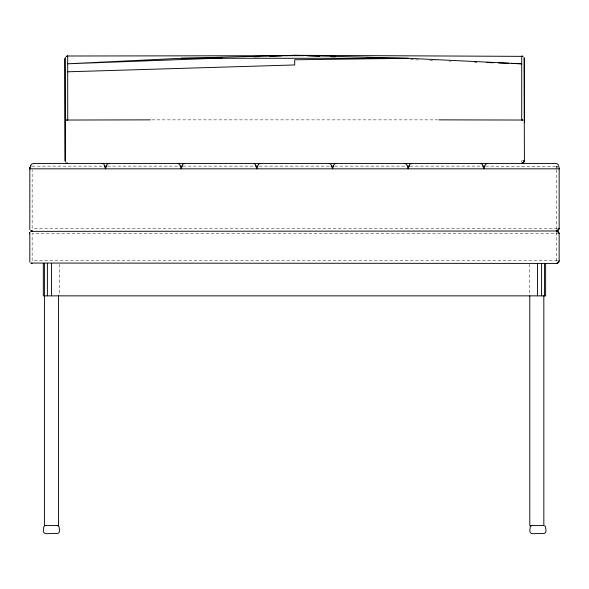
<?xml version="1.0" encoding="UTF-8"?>
<svg xmlns="http://www.w3.org/2000/svg" width="589" height="589" viewBox="0 0 589 589"><rect width="100%" height="100%" fill="white"/><g stroke="black" fill="none" stroke-linecap="round" stroke-linejoin="round"><path stroke-width="0.44" stroke-dasharray="2.94 2.21" d="M438.091 119.862L151.344 119.862M522.745 160.723L521.714 160.723L521.714 162.071M32.152 166.127L102.979 166.127M107.581 166.127L179.321 166.127M183.002 166.127L254.75 166.127M259.351 166.127L330.171 166.127M334.773 166.127L405.6 166.127M410.202 166.127L481.942 166.127M485.623 166.127L557.798 166.488M31.637 166.488L32.152 166.488M556.45 166.488L557.408 166.488M556.45 167.482L557.349 167.482L556.966 166.488M557.481 228.289L32.152 228.289L32.152 169.742M557.481 260.721L32.152 260.721L32.152 233.693L557.481 233.693M410.504 59.651L420.612 60.026M429.808 60.372L435.323 60.579M449.105 61.094L450.946 61.16M556.45 166.127L556.45 168.829M556.45 169.742L556.45 229.636M556.45 232.338L556.45 262.068M529.791 264.321L529.791 294.949M59.541 264.321L59.541 294.949"/><path stroke-width="0.88" d="M65.35 162.071L64.981 58.65L65.519 57.148M524.21 160.723L522.966 163.065M29.45 168.888L29.811 167.482L29.811 229.636M29.45 233.752L29.811 232.338L29.811 262.068M521.714 163.065L523.084 163.065L524.416 160.723L524.055 57.332M32.152 230.991L30.805 230.63L32.152 230.63L32.152 231.352L30.805 231.352L556.45 230.991L558.792 229.636L559.152 228.289L559.152 168.829M32.152 263.423L30.805 263.055L556.45 263.423L558.792 262.068L559.152 260.721L559.152 233.693L558.792 232.338L556.45 230.991M522.671 163.065L523.371 162.071L524.055 162.071M557.702 230.63L559.152 228.289M557.702 263.055L559.152 260.721M44.852 525.837L43.741 526.838L43.328 530.976L43.741 532.412L44.852 533.413L46.317 533.678L58.024 533.413L59.128 532.412L59.541 530.976L59.128 526.838L58.024 525.837M531.307 525.837L530.203 526.838L529.791 530.976L530.203 532.412L531.307 533.413L532.78 533.678L544.486 533.413L545.591 532.412L546.003 530.976L545.591 526.838L544.486 525.837M109.039 163.425L107.11 164.235L105.519 168.829L103.929 164.235M260.382 163.425L258.453 164.235L256.863 168.829L255.273 164.235L253.344 163.425M336.054 163.425L334.125 164.235L332.535 168.829L330.944 164.235L329.015 163.425M411.726 163.425L409.797 164.235L408.206 168.829L406.616 164.235L404.687 163.425M487.397 163.425L485.469 164.235L483.878 168.829L482.288 164.235L480.359 163.425M439.004 119.862L523.084 120.038L521.729 120.038L521.714 56.007L523.069 56.36L294.699 55.322L181.191 58.289L67.691 63.796L222.09 58.031M254.257 56.831L259.771 56.625M269.887 56.249L281.829 55.8M285.51 55.668L294.699 55.322L408.206 58.289L521.714 63.811L511.605 63.428M67.691 71.799L294.699 64.952L294.699 59.783L408.206 58.289L181.191 58.289M523.628 160.723L524.416 160.723M66.329 163.065L67.683 163.065M177.974 163.425L184.409 163.425M104.82 166.127L106.661 166.127M180.241 166.127L182.082 166.127M255.67 166.127L257.511 166.127M331.092 166.127L333.853 166.127M407.441 166.127L409.281 166.127M482.862 166.127L484.703 166.127M558.107 229.636L558.792 229.636M557.798 230.63L556.45 230.63L556.45 231.352L557.798 231.352M558.107 232.338L558.792 232.338M559.152 233.693L557.702 231.352M558.107 262.068L558.792 262.068M557.798 263.055L556.45 263.423M150.431 119.862L66.373 120.038L67.728 120.038L67.683 56.007L303.887 55.668M307.568 55.8L319.518 56.249M330.547 56.662L335.141 56.831M366.387 58.002L384.772 58.686M474.844 62.059L476.678 62.125M486.794 62.5L493.221 62.743M498.736 62.949L508.852 63.325M102 163.425L103.237 163.727M524.416 58.65L524.431 122.379M545.635 263.423L545.635 295.855L43.328 295.855L43.328 263.423M544.553 263.423L544.553 295.855M543.831 295.855L543.831 525.572L529.791 525.572L529.791 295.855M541.586 263.423L541.586 295.855M537.529 263.423L537.529 295.855M64.981 58.65L64.989 160.723M58.458 295.855L58.458 525.572L44.418 525.572L44.418 263.423M51.434 263.423L51.434 295.855M47.385 263.423L47.385 295.855M67.683 56.007L66.329 56.36L67.683 56.088M30.761 165.428L29.848 168.829L559.55 168.829L557.96 164.235L556.031 163.425L184.71 163.425L182.781 164.235L181.191 168.829L179.601 164.235L177.672 163.425L33.367 163.425L31.438 164.235L30.761 165.428"/></g></svg>
